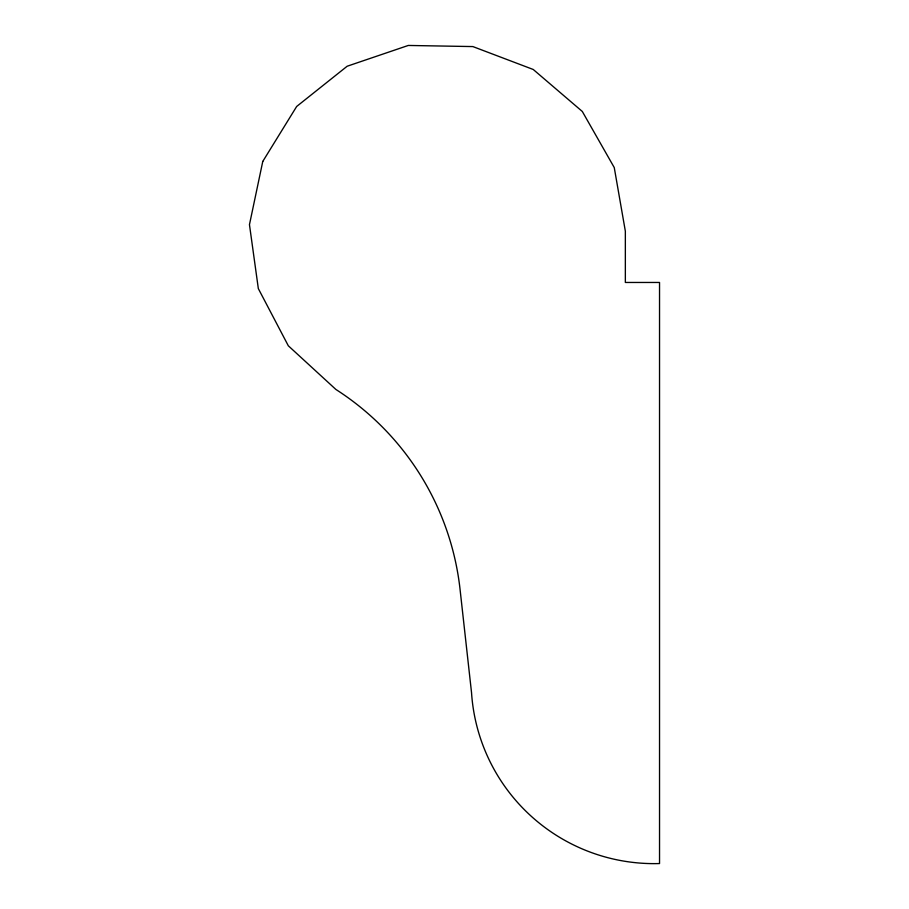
<?xml version="1.0" encoding="UTF-8"?>
<svg xmlns="http://www.w3.org/2000/svg" width="909" height="909" viewBox="0 0 909 909"><rect width="100%" height="100%" fill="white"/><g stroke="black" fill="none" stroke-linecap="round" stroke-linejoin="round"><path stroke-width="1.36" d="M262.769 161.438L249.464 224.637L258.326 288.596L288.312 345.784L335.887 389.45A273.45 273.45 0 0 1 460.068 589.452L471.532 692.647A182.959 182.959 0 0 0 659.536 863.55L659.536 282.46L625.347 282.46L625.347 231.193L614.257 167.574L582.305 111.466L533.242 69.482L472.862 46.575L408.3 45.45L347.17 66.232L296.664 106.478L262.769 161.438"/></g></svg>
